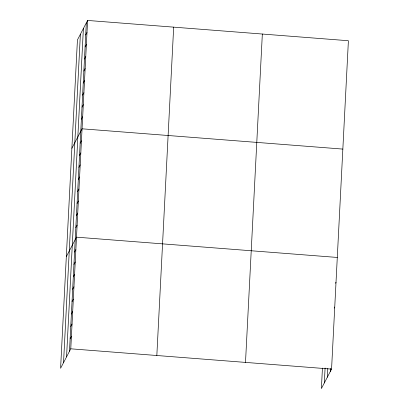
<?xml version="1.0" encoding="UTF-8"?>
<svg xmlns="http://www.w3.org/2000/svg" width="409" height="409" viewBox="0 0 409 409"><rect width="100%" height="100%" fill="white"/><g stroke="black" fill="none" stroke-linecap="round" stroke-linejoin="round"><path stroke-width="0.61" d="M63.538 362.655L80.374 34.29M66.56 356.873L83.395 28.507M69.494 351.259L86.33 22.894M87.608 20.45L77.439 39.903L60.598 368.269L70.772 348.816L87.608 20.45L348.402 40.731L331.561 369.097L321.392 388.55L322.44 368.08M156.831 355.508L173.672 27.142M245.502 362.4L262.338 34.039M324.327 382.936L325.089 368.049M327.348 377.154L327.793 368.468M330.283 371.536L330.446 368.437M85.716 34.934L86.989 32.49M85.098 46.974L86.376 44.53M84.479 59.014L85.757 56.57M83.86 71.054L85.138 68.61M83.247 83.093L84.52 80.65M82.628 95.133L83.906 92.69M82.01 107.173L83.288 104.73M81.391 119.213L82.669 116.769M71.882 148.268L82.051 128.809L342.844 149.091M80.159 143.293L81.437 140.849M79.54 155.333L80.818 152.889M78.922 167.373L80.2 164.929M78.308 179.413L79.581 176.969M77.69 191.453L78.968 189.009M77.071 203.493L78.349 201.049M76.452 215.533L77.73 213.089M75.839 227.573L77.112 225.129M66.324 256.627L76.498 237.169L337.287 257.45M74.581 252.021L75.859 249.577M73.947 264.424L75.225 261.98M73.313 276.827L74.586 274.383M72.674 289.235L73.952 286.791M72.04 301.637L73.318 299.194M71.401 314.04L72.679 311.602M70.767 326.448L72.045 324.005M70.133 338.851L71.406 336.408M335.503 283.238L336.014 282.261M334.23 308.049L334.741 307.072M70.772 348.816L331.561 369.097"/></g></svg>
